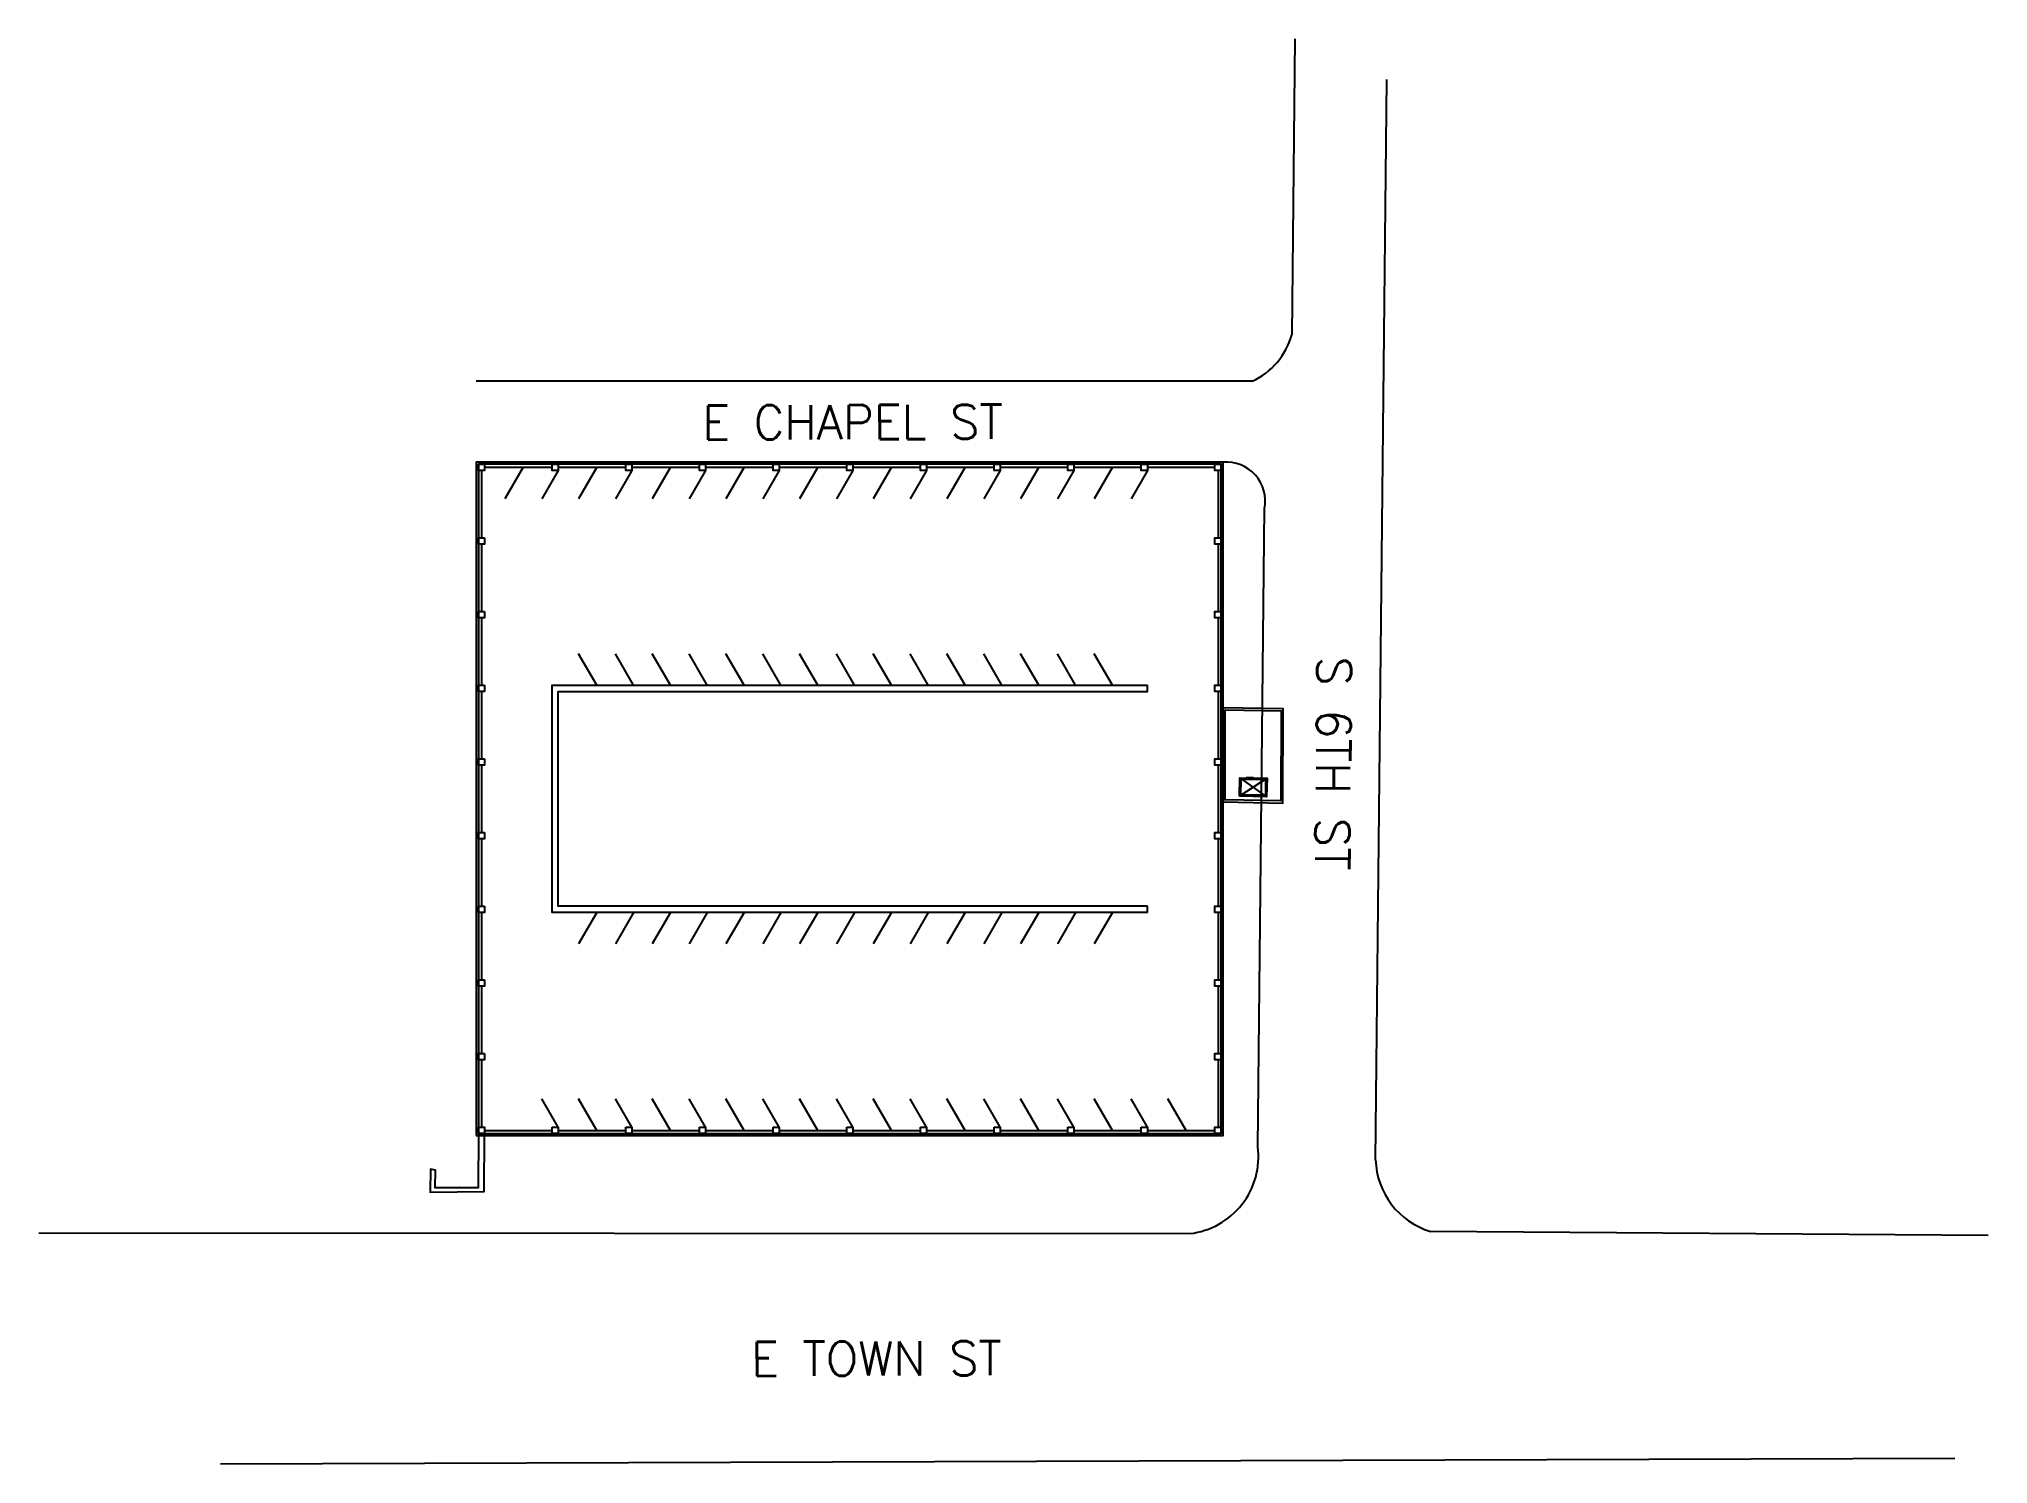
# Model space of a CAD drawing. Header units: inches. Extents: x 569 to 6284, y 618 to 4796.
import ezdxf

# ---------------------------------------------------------------- set-up
doc = ezdxf.new("R2010")
doc.units = ezdxf.units.IN
doc.header["$LTSCALE"] = 96
doc.header["$MEASUREMENT"] = 0
for name, color, linetype in [('VMP-BUILDING', 76, 'Continuous'), ('VMP-COLUMNS', 251, 'Continuous'), ('VMP-ELEVATOR', 251, 'Continuous'), ('VMP-SIDEWALK', 56, 'Continuous'), ('VMP-SPACES', 251, 'Continuous')]:
    doc.layers.add(name, color=color, linetype=linetype)
doc.styles.add('TITLE', font='swissb.ttf')

msp = doc.modelspace()

# ---------------------------------------------------------------- linework, layer by layer
at = {"layer": 'VMP-BUILDING'}
for points in [[(1851.2, 1581.1), (4041.2, 1581.1), (4041.2, 3555.1), (1851.2, 3555.1)], [(1857.2, 1587.1), (4035.2, 1587.1), (4035.2, 3549.1), (1857.2, 3549.1)], [(4041.2, 2834.9), (4041.2, 2558.9), (4215.8, 2555.7), (4216.9, 2831.6)], [(4047.4, 2828.8), (4210.9, 2825.7), (4209.9, 2561.8), (4047.2, 2564.8)]]:
    msp.add_lwpolyline(points, close=True, dxfattribs=at)
for points in [[(3819.2, 2235.1), (2073.2, 2235.1), (2073.2, 2901.1), (3819.2, 2901.1)], [(3819.2, 2253.1), (2091.2, 2253.1), (2091.2, 2883.1), (3819.2, 2883.1), (3819.2, 2901.1)], [(3819.2, 2235.1), (3819.2, 2253.1)], [(1857.2, 1587.1), (1856.5, 1427.6), (1730.9, 1427.1), (1731.1, 1479.7), (1716.6, 1481.9), (1716.3, 1415), (1874.4, 1416.8), (1875.2, 1587.1)]]:
    msp.add_lwpolyline(points, dxfattribs=at)
at = {"layer": 'VMP-COLUMNS'}
for points in [[(1875.2, 3549.1), (1875.2, 3531.1), (1857.2, 3531.1), (1857.2, 3549.1)], [(1857.2, 3549.1), (1875.2, 3549.1), (1875.2, 3531.1), (1857.2, 3531.1)], [(2073.2, 3549.1), (2091.2, 3549.1), (2091.2, 3531.1), (2073.2, 3531.1)], [(2289.2, 3549.1), (2307.2, 3549.1), (2307.2, 3531.1), (2289.2, 3531.1)], [(2505.2, 3549.1), (2523.2, 3549.1), (2523.2, 3531.1), (2505.2, 3531.1)], [(2721.2, 3549.1), (2739.2, 3549.1), (2739.2, 3531.1), (2721.2, 3531.1)], [(2937.2, 3549.1), (2955.2, 3549.1), (2955.2, 3531.1), (2937.2, 3531.1)], [(3153.2, 3549.1), (3171.2, 3549.1), (3171.2, 3531.1), (3153.2, 3531.1)], [(3369.2, 3549.1), (3387.2, 3549.1), (3387.2, 3531.1), (3369.2, 3531.1)], [(3585.2, 3549.1), (3603.2, 3549.1), (3603.2, 3531.1), (3585.2, 3531.1)], [(3801.2, 3549.1), (3819.2, 3549.1), (3819.2, 3531.1), (3801.2, 3531.1)], [(4035.2, 3549.1), (4035.2, 3531.1), (4017.2, 3531.1), (4017.2, 3549.1)], [(4035.2, 3549.1), (4035.2, 3531.1), (4017.2, 3531.1), (4017.2, 3549.1)], [(4017.2, 3549.1), (4035.2, 3549.1), (4035.2, 3531.1), (4017.2, 3531.1)], [(1875.2, 3333.1), (1875.2, 3315.1), (1857.2, 3315.1), (1857.2, 3333.1)], [(4035.2, 3333.1), (4035.2, 3315.1), (4017.2, 3315.1), (4017.2, 3333.1)], [(1875.2, 3117.1), (1875.2, 3099.1), (1857.2, 3099.1), (1857.2, 3117.1)], [(4035.2, 3117.1), (4035.2, 3099.1), (4017.2, 3099.1), (4017.2, 3117.1)], [(1875.2, 2901.1), (1875.2, 2883.1), (1857.2, 2883.1), (1857.2, 2901.1)], [(4035.2, 2901.1), (4035.2, 2883.1), (4017.2, 2883.1), (4017.2, 2901.1)], [(1875.2, 2685.1), (1875.2, 2667.1), (1857.2, 2667.1), (1857.2, 2685.1)], [(4035.2, 2685.1), (4035.2, 2667.1), (4017.2, 2667.1), (4017.2, 2685.1)], [(1875.2, 2469.1), (1875.2, 2451.1), (1857.2, 2451.1), (1857.2, 2469.1)], [(4035.2, 2469.1), (4035.2, 2451.1), (4017.2, 2451.1), (4017.2, 2469.1)], [(1875.2, 2253.1), (1875.2, 2235.1), (1857.2, 2235.1), (1857.2, 2253.1)], [(4035.2, 2253.1), (4035.2, 2235.1), (4017.2, 2235.1), (4017.2, 2253.1)], [(1875.2, 2037.1), (1875.2, 2019.1), (1857.2, 2019.1), (1857.2, 2037.1)], [(4035.2, 2037.1), (4035.2, 2019.1), (4017.2, 2019.1), (4017.2, 2037.1)], [(1875.2, 1821.1), (1875.2, 1803.1), (1857.2, 1803.1), (1857.2, 1821.1)], [(4035.2, 1821.1), (4035.2, 1803.1), (4017.2, 1803.1), (4017.2, 1821.1)], [(1857.2, 1605.1), (1875.2, 1605.1), (1875.2, 1587.1), (1857.2, 1587.1)], [(2073.2, 1605.1), (2091.2, 1605.1), (2091.2, 1587.1), (2073.2, 1587.1)], [(2289.2, 1605.1), (2307.2, 1605.1), (2307.2, 1587.1), (2289.2, 1587.1)], [(2505.2, 1605.1), (2523.2, 1605.1), (2523.2, 1587.1), (2505.2, 1587.1)], [(2721.2, 1605.1), (2739.2, 1605.1), (2739.2, 1587.1), (2721.2, 1587.1)], [(2937.2, 1605.1), (2955.2, 1605.1), (2955.2, 1587.1), (2937.2, 1587.1)], [(3153.2, 1605.1), (3171.2, 1605.1), (3171.2, 1587.1), (3153.2, 1587.1)], [(3369.2, 1605.1), (3387.2, 1605.1), (3387.2, 1587.1), (3369.2, 1587.1)], [(3585.2, 1605.1), (3603.2, 1605.1), (3603.2, 1587.1), (3585.2, 1587.1)], [(3801.2, 1605.1), (3819.2, 1605.1), (3819.2, 1587.1), (3801.2, 1587.1)], [(4035.2, 1605.1), (4035.2, 1587.1), (4017.2, 1587.1), (4017.2, 1605.1)], [(4017.2, 1605.1), (4035.2, 1605.1), (4035.2, 1587.1), (4017.2, 1587.1)]]:
    msp.add_lwpolyline(points, close=True, dxfattribs=at)
for points in [[(1866.2, 3531.1), (1866.2, 3333.1)], [(1875.2, 3540.1), (2073.2, 3540.1)], [(2091.2, 3540.1), (2289.2, 3540.1)], [(2307.2, 3540.1), (2505.2, 3540.1)], [(2523.2, 3540.1), (2721.2, 3540.1)], [(2739.2, 3540.1), (2937.2, 3540.1)], [(2955.2, 3540.1), (3153.2, 3540.1)], [(3171.2, 3540.1), (3369.2, 3540.1)], [(3387.2, 3540.1), (3585.2, 3540.1)], [(3603.2, 3540.1), (3801.2, 3540.1)], [(3819.2, 3540.1), (4017.2, 3540.1)], [(4026.2, 3531.1), (4026.2, 3333.1)], [(1866.2, 3315.1), (1866.2, 3117.1)], [(4026.2, 3315.1), (4026.2, 3117.1)], [(1866.2, 3099.1), (1866.2, 2901.1)], [(4026.2, 3099.1), (4026.2, 2901.1)], [(1866.2, 2883.1), (1866.2, 2685.1)], [(4026.2, 2883.1), (4026.2, 2685.1)], [(1866.2, 2667.1), (1866.2, 2469.1)], [(4026.2, 2667.1), (4026.2, 2469.1)], [(1866.2, 2451.1), (1866.2, 2253.1)], [(4026.2, 2451.1), (4026.2, 2253.1)], [(1866.2, 2235.1), (1866.2, 2037.1)], [(4026.2, 2235.1), (4026.2, 2037.1)], [(1866.2, 2019.1), (1866.2, 1821.1)], [(4026.2, 2019.1), (4026.2, 1821.1)], [(1866.2, 1803.1), (1866.2, 1605.1)], [(4026.2, 1803.1), (4026.2, 1605.1)], [(1875.2, 1596.1), (2073.2, 1596.1)], [(2091.2, 1596.1), (2289.2, 1596.1)], [(2307.2, 1596.1), (2505.2, 1596.1)], [(2523.2, 1596.1), (2721.2, 1596.1)], [(2739.2, 1596.1), (2937.2, 1596.1)], [(2955.2, 1596.1), (3153.2, 1596.1)], [(3171.2, 1596.1), (3369.2, 1596.1)], [(3387.2, 1596.1), (3585.2, 1596.1)], [(3603.2, 1596.1), (3801.2, 1596.1)], [(3819.2, 1596.1), (4017.2, 1596.1)]]:
    msp.add_lwpolyline(points, dxfattribs=at)
at = {"layer": 'VMP-ELEVATOR'}
for points in [[(4088.7, 2575.9), (4089.8, 2629.9), (4169.7, 2628.4), (4168.7, 2574.4)], [(4092.8, 2579.8), (4093.7, 2625.8), (4165.7, 2624.5), (4164.8, 2578.5)]]:
    msp.add_lwpolyline(points, close=True, dxfattribs=at)
for points in [[(4089.8, 2629.9), (4168.7, 2574.4)], [(4108.8, 2629.6), (4108.7, 2625.6)], [(4129.7, 2629.2), (4108.8, 2629.6)], [(4129.7, 2629.2), (4150.7, 2628.8)], [(4129.7, 2629.2), (4129.7, 2625.2)], [(4169.7, 2628.4), (4088.7, 2575.9)], [(4150.7, 2628.8), (4150.6, 2624.8)]]:
    msp.add_lwpolyline(points, dxfattribs=at)
at = {"layer": 'VMP-SIDEWALK'}
for points in [[(4251.4, 4795.9), (4242.3, 3928.2)], [(4488.1, 1510), (4521.3, 4677.4)], [(4126.4, 3792.2), (1851.2, 3792.2)], [(4041.2, 3555.1), (1851.2, 3555.1)], [(4142.9, 1547.5), (4162.5, 3419.2)], [(568.9, 1295.9), (3943.5, 1293.4)], [(6283.8, 1287.8), (4649.1, 1299.7)], [(6186.4, 633.5), (1100.7, 617.8)]]:
    msp.add_lwpolyline(points, dxfattribs=at)
for centre, radius, start, end in [((4035.3, 3987.3), 215.3, 295.1031, 344.0628), ((4050.4, 3441.3), 114.2, 348.8652, 94.6313), ((3917.5, 1519.1), 227.2, 276.572, 7.1802), ((4714.4, 1516.4), 226.3, 181.6361, 253.2284)]:
    msp.add_arc(centre, radius, start, end, dxfattribs=at)
at = {"layer": 'VMP-SPACES'}
for points in [[(1988.4, 3540.1), (1935.2, 3448)], [(2091.2, 3531.1), (2043.2, 3448)], [(2204.4, 3540.1), (2151.2, 3448)], [(2307.2, 3531.1), (2259.2, 3448)], [(2420.4, 3540.1), (2367.2, 3448)], [(2523.2, 3531.1), (2475.2, 3448)], [(2636.4, 3540.1), (2583.2, 3448)], [(2739.2, 3531.1), (2691.2, 3448)], [(2852.4, 3540.1), (2799.2, 3448)], [(2955.2, 3531.1), (2907.2, 3448)], [(3068.4, 3540.1), (3015.2, 3448)], [(3171.2, 3531.1), (3123.2, 3448)], [(3284.4, 3540.1), (3231.2, 3448)], [(3387.2, 3531.1), (3339.2, 3448)], [(3500.4, 3540.1), (3447.2, 3448)], [(3603.2, 3531.1), (3555.2, 3448)], [(3716.4, 3540.1), (3663.2, 3448)], [(3819.2, 3531.1), (3771.2, 3448)], [(2204.4, 2901.1), (2151.2, 2993.3)], [(2312.4, 2901.1), (2259.2, 2993.3)], [(2420.4, 2901.1), (2367.2, 2993.3)], [(2528.4, 2901.1), (2475.2, 2993.3)], [(2636.4, 2901.1), (2583.2, 2993.3)], [(2744.4, 2901.1), (2691.2, 2993.3)], [(2852.4, 2901.1), (2799.2, 2993.3)], [(2960.4, 2901.1), (2907.2, 2993.3)], [(3068.4, 2901.1), (3015.2, 2993.3)], [(3176.4, 2901.1), (3123.2, 2993.3)], [(3284.4, 2901.1), (3231.2, 2993.3)], [(3392.4, 2901.1), (3339.2, 2993.3)], [(3500.4, 2901.1), (3447.2, 2993.3)], [(3608.4, 2901.1), (3555.2, 2993.3)], [(3716.4, 2901.1), (3663.2, 2993.3)], [(2204.4, 2235.1), (2151.2, 2143)], [(2312.4, 2235.1), (2259.2, 2143)], [(2420.4, 2235.1), (2367.2, 2143)], [(2528.4, 2235.1), (2475.2, 2143)], [(2636.4, 2235.1), (2583.2, 2143)], [(2744.4, 2235.1), (2691.2, 2143)], [(2852.4, 2235.1), (2799.2, 2143)], [(2960.4, 2235.1), (2907.2, 2143)], [(3068.4, 2235.1), (3015.2, 2143)], [(3176.4, 2235.1), (3123.2, 2143)], [(3284.4, 2235.1), (3231.2, 2143)], [(3392.4, 2235.1), (3339.2, 2143)], [(3500.4, 2235.1), (3447.2, 2143)], [(3608.4, 2235.1), (3555.2, 2143)], [(3716.4, 2235.1), (3663.2, 2143)], [(2091.2, 1605.1), (2091.2, 1605.1), (2043.2, 1688.3)], [(2204.4, 1596.1), (2151.2, 1688.3)], [(2307.2, 1605.1), (2307.2, 1605.1), (2259.2, 1688.3)], [(2420.4, 1596.1), (2367.2, 1688.3)], [(2523.2, 1605.1), (2523.2, 1605.1), (2475.2, 1688.3)], [(2636.4, 1596.1), (2583.2, 1688.3)], [(2739.2, 1605.1), (2739.2, 1605.1), (2691.2, 1688.3)], [(2852.4, 1596.1), (2799.2, 1688.3)], [(2955.2, 1605.1), (2955.2, 1605.1), (2907.2, 1688.3)], [(3068.4, 1596.1), (3015.2, 1688.3)], [(3171.2, 1605.1), (3123.2, 1688.3)], [(3284.4, 1596.1), (3231.2, 1688.3)], [(3387.2, 1605.1), (3387.2, 1605.1), (3339.2, 1688.3)], [(3500.4, 1596.1), (3447.2, 1688.3)], [(3603.2, 1605.1), (3555.2, 1688.3)], [(3716.4, 1596.1), (3663.2, 1688.3)], [(3819.2, 1605.1), (3819.2, 1605.1), (3771.2, 1688.3)], [(3932.4, 1596.1), (3879.2, 1688.3)]]:
    msp.add_lwpolyline(points, dxfattribs=at)

# ---------------------------------------------------------------- texts
at = {"layer": 'VMP-SIDEWALK', "char_height": 100.323, "attachment_point": 1, "style": 'TITLE'}
for s, width, insert, rotation in [('{\\Fromans|c0;E CHAPEL ST}', 1420.567, (2513.7, 3721.3), 0.1765), ('{\\Fromans|c0;S 6TH ST}', 1175.183, (4417.2, 2985), 269.4), ('{\\Fromans|c0;E TOWN ST}', 1175.183, (2656.8, 976.1), 0.1765)]:
    msp.add_mtext_dynamic_manual_height_columns(s, width=width, gutter_width=10, heights=[0], dxfattribs=dict(at, insert=insert, rotation=rotation))

doc.saveas('drawing.dxf')
